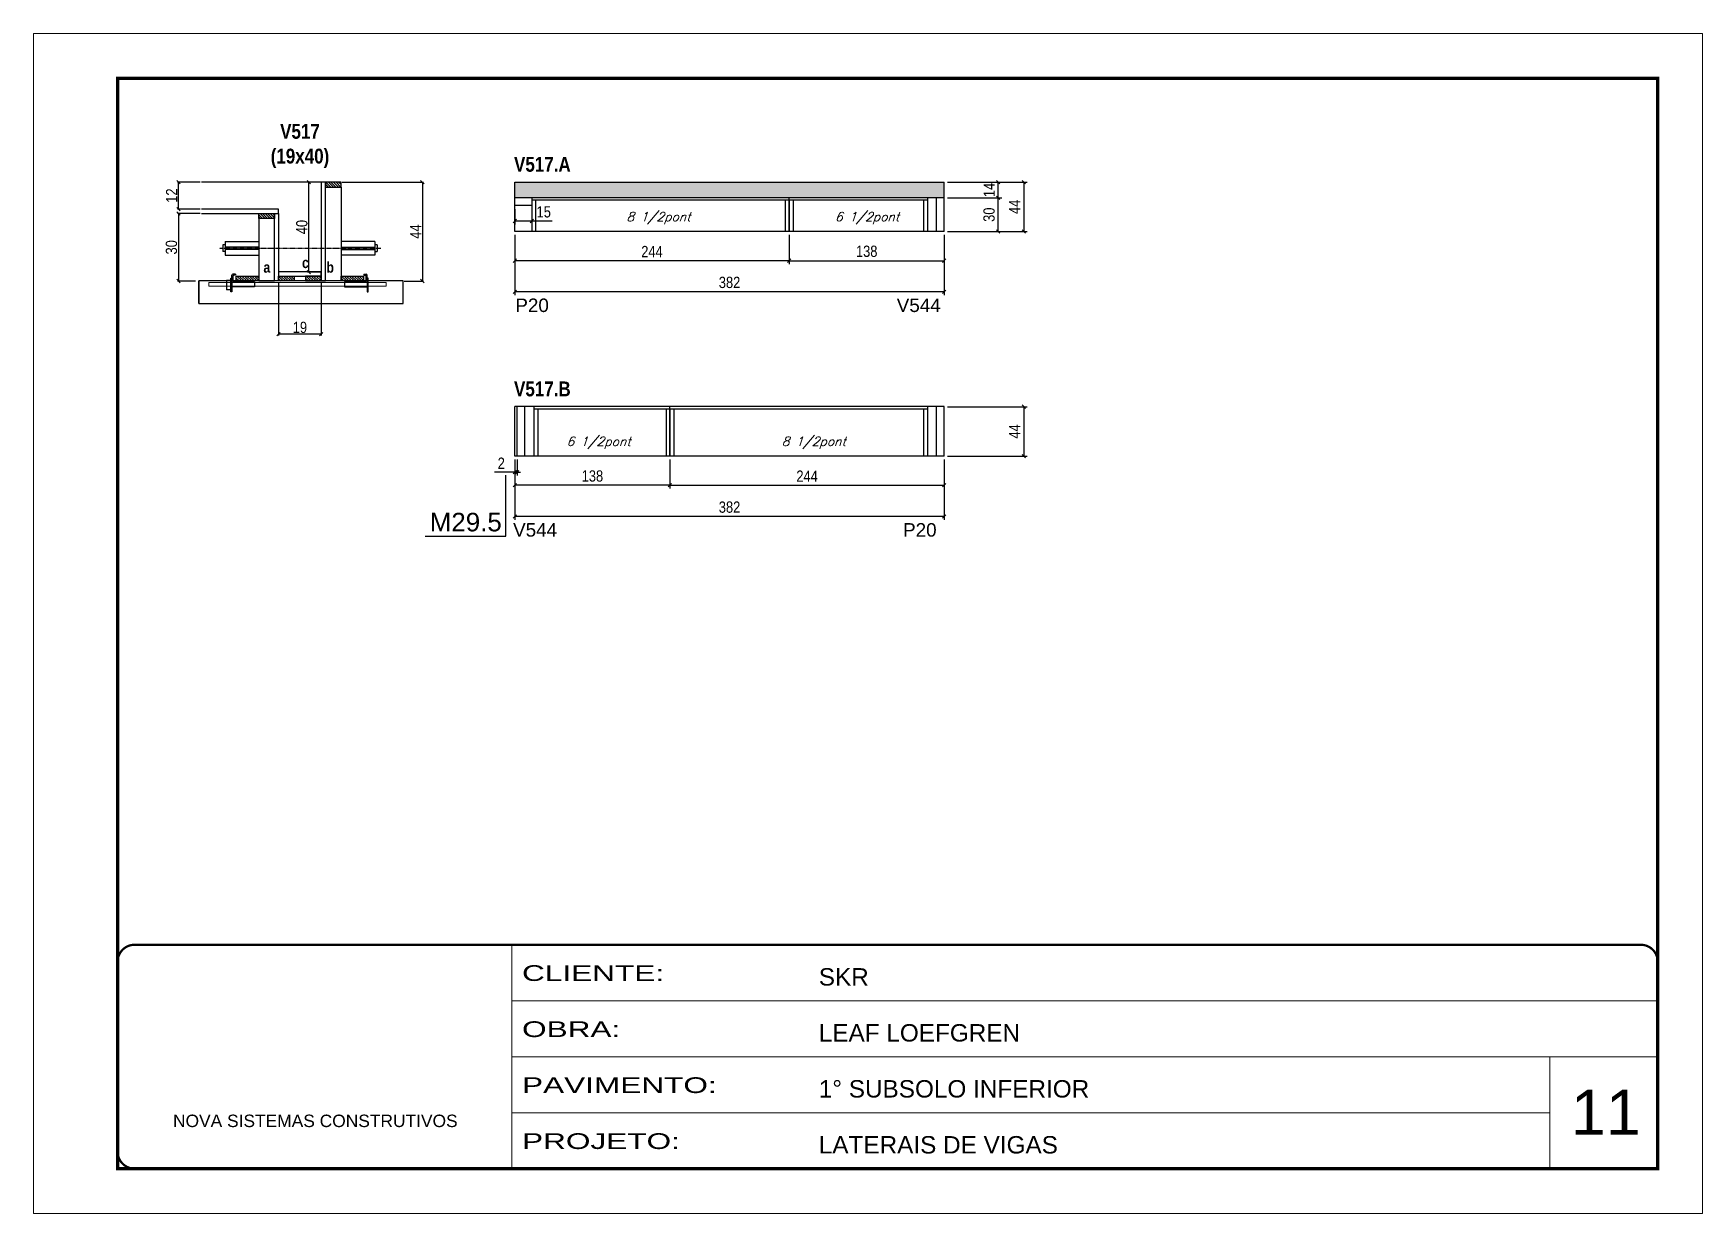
# Model space of a CAD drawing. Extents: x 3309 to 9590, y -2522 to 14608.
# Drawn here: x 6493 to 7978, y 11261 to 12311 of the extents above; entities that cross this region are included whole.
import ezdxf

# ---------------------------------------------------------------- set-up
doc = ezdxf.new("R2010")
doc.units = 0
for name, pattern in [('CONTINUO', [0]), ('DASHED', [0.75, 0.5, -0.25]), ('HIDDEN', [0.375, 0.25, -0.125])]:
    doc.linetypes.add(name, pattern=pattern)
for name, color, linetype in [('5', 5, 'Continuous'), ('barrote', 251, 'Continuous'), ('COTA', 241, 'Continuous'), ('detalhes', 4, 'Continuous'), ('NOMENCLATURA', 7, 'Continuous'), ('Painéis', 200, 'Continuous'), ('presilha', 1, 'Continuous'), ('SARR_2.2x10', 60, 'Continuous'), ('SARR_2.2x7', 40, 'Continuous'), ('SARR_3.5x7', 81, 'Continuous'), ('TENSOR', 3, 'Continuous'), ('texto', 7, 'Continuous')]:
    doc.layers.add(name, color=color, linetype=linetype)
for name, color, linetype, lineweight in [('CARIMBO', 255, 'Continuous', 9), ('CONCRETO', 251, 'Continuous', 25), ('Folhas', 255, 'Continuous', 9), ('SARRAFO DE PRESSAO', 251, 'DASHED', 9), ('SCO-___-LAJ', 2, 'Continuous', 0)]:
    doc.layers.add(name, color=color, linetype=linetype, lineweight=lineweight)
doc.styles.add('ARIAL', font='arial.ttf')
doc.styles.add('COTA TECNICA', font='techl___.ttf', dxfattribs={"height": 10})
doc.styles.add('COTA TECNICA 2X', font='techl___.ttf', dxfattribs={"height": 10})
doc.styles.add('Romans', font='romans.shx')
doc.styles.get("Standard").update_dxf_attribs({"font": 'arial.ttf'})
doc.styles.add('TECNICA', font='techb___.ttf', dxfattribs={"height": 10})
doc.styles.add('Tecnologia', font='')
doc.styles.get('Tecnologia').set_extended_font_data('Forgotten Futurist')
doc.dimstyles.new('PAINEL', dxfattribs={"dimtxt": 10, "dimasz": 3, "dimexe": 3, "dimexo": 3, "dimgap": 3, "dimtad": 1, "dimdec": 1, "dimzin": 12, "dimdsep": 46, "dimtxsty": 'COTA TECNICA', "dimblk1": 'OBLIQUE', "dimblk2": 'OBLIQUE', "dimsah": 1, "dimcen": 0.9, "dimclrd": 4, "dimclre": 4, "dimclrt": 240, "dimadec": 1, "dimazin": 3, "dimtfac": 1, "dimtdec": 1, "dimtmove": 0, "dimatfit": 3, "dimfxl": 1, "dimtolj": 1, "dimtzin": 12, "dimarcsym": 0})
doc.dimstyles.new('SECAO', dxfattribs={"dimscale": 0.333333, "dimtxt": 5, "dimasz": 9, "dimexe": 3, "dimexo": 3, "dimgap": 3, "dimtad": 1, "dimdec": 1, "dimlfac": 0.5, "dimzin": 12, "dimdsep": 46, "dimtxsty": 'COTA TECNICA 2X', "dimblk1": 'OBLIQUE', "dimblk2": 'OBLIQUE', "dimsah": 1, "dimcen": 0.9, "dimclrd": 4, "dimclre": 4, "dimclrt": 240, "dimadec": 1, "dimazin": 3, "dimtfac": 1, "dimtdec": 1, "dimtmove": 0, "dimatfit": 3, "dimfxl": 1, "dimtolj": 1, "dimtzin": 12, "dimarcsym": 0})
pattern_1 = [(135, (39946.551, -111421.7255), (-1.122532015, -1.122532015), [])]

# ---------------------------------------------------------------- blocks, each defined once
blk = doc.blocks.new('9999999999')
at = {"color": 30, "linetype": 'CONTINUO'}
for p, q in [((98564.6, 34230.2), (98564.6, 34429.4)), ((98564.6, 34379.6), (99584, 34379.6)), ((98564.6, 34329.8), (99488, 34329.8)), ((99584, 34329.8), (99488, 34329.8)), ((99488, 34329.8), (99488, 34230.2)), ((98564.6, 34280), (99488, 34280))]:
    blk.add_line(p, q, dxfattribs=at)
at = {"color": 30, "linetype": 'CONTINUO', "const_width": 2}
blk.add_lwpolyline([(99584, 34230.2), (99584, 34414.4, 0.414214), (99569, 34429.4), (98229, 34429.4, 0.414214), (98214, 34414.4), (98214, 34245.2, 0.414214), (98229, 34230.2), (99584, 34230.2)], format="xyb", dxfattribs=at)
at = {"layer": 'Folhas'}
blk.add_lwpolyline([(98139, 34190.2), (99624, 34190.2), (99624, 35240.2), (98139, 35240.2)], close=True, dxfattribs=at)
at = {"layer": 'Folhas', "color": 30, "const_width": 3}
blk.add_lwpolyline([(98214, 34230.2), (99584, 34230.2), (99584, 35200.2), (98214, 35200.2)], close=True, dxfattribs=at)
at = {"color": 7, "linetype": 'Continuous', "ltscale": 5, "style": 'ARIAL'}
for s, height, p in [('SKR', 15.48, (98837.7, 34393.1)), ('LEAF LOEFGREN', 15.483, (98837.7, 34343.3)), ('1° SUBSOLO INFERIOR', 15.483, (98837.7, 34293.5)), ('NOVA SISTEMAS CONSTRUTIVOS', 11.059, (98263.2, 34267.2)), ('LATERAIS DE VIGAS', 15.483, (98837.7, 34243.7))]:
    blk.add_text(s, height=height, dxfattribs=at).set_placement(p)
at = {"layer": 'Folhas', "color": 7, "style": 'Tecnologia', "width": 1.5}
for s, p in [('CLIENTE:', (98573.7, 34397.2)), ('OBRA:', (98573.7, 34347.3)), ('PAVIMENTO:', (98573.7, 34297.5)), ('PROJETO:', (98573.7, 34247.7))]:
    blk.add_text(s, height=14, dxfattribs=at).set_placement(p)
blk = doc.blocks.new('_Oblique')
at = {"color": 0, "linetype": 'ByBlock', "lineweight": -2}
blk.add_line((-0.5, -0.5), (0.5, 0.5), dxfattribs=at)
blk = doc.blocks.new('*D123')
at = {"layer": 'COTA', "color": 4, "lineweight": -2, "transparency": 16777216}
for p, q in [((6711, 12089.4), (6711, 12042)), ((6749, 12089.4), (6749, 12042)), ((6749, 12043), (6711, 12043))]:
    blk.add_line(p, q, dxfattribs=at)
at = {"layer": 'Defpoints', "color": 0, "transparency": 16777216}
for p in [(6711, 12090.4), (6749, 12090.4), (6711, 12043)]:
    blk.add_point(p, dxfattribs=at)
at = {"layer": 'COTA', "color": 4, "lineweight": -2, "transparency": 16777216, "xscale": 3, "yscale": 3, "zscale": 3, "rotation": 180}
blk.add_blockref('_Oblique', (6711, 12043), dxfattribs=at)
at = {"layer": 'COTA', "color": 4, "lineweight": -2, "transparency": 16777216, "xscale": 3, "yscale": 3, "zscale": 3}
blk.add_blockref('_Oblique', (6749, 12043), dxfattribs=at)
at = {"layer": 'COTA', "color": 240, "transparency": 16777216, "insert": (6730, 12049.1), "char_height": 10, "attachment_point": 5, "style": 'COTA TECNICA 2X'}
blk.add_mtext('\\A1;19', dxfattribs=at)
blk = doc.blocks.new('PRESILHA METÁLICA 1')
at = {"layer": 'presilha'}
for p, q in [((0, 13), (6, 13)), ((0, 13), (0, 0)), ((6, 0), (0, 0)), ((6, 15.5), (7.5, 15.5)), ((6, -2.5), (6, 15.5)), ((6, 13), (6, 0)), ((7.5, 10.6), (7.5, 19.9)), ((7.5, 15.5), (7.5, -2.5)), ((37.5, 4.1), (7.5, 4.1)), ((12, 21), (8.6, 21)), ((9, 11.6), (9, 18.9)), ((12, 19.5), (9.6, 19.5)), ((37.5, 11), (9.6, 11)), ((12, 21), (12, 19.5)), ((37.5, 11), (37.5, 4.1)), ((7.5, -2.5), (6, -2.5))]:
    blk.add_line(p, q, dxfattribs=at)
for centre, radius, start, end in [((8.6, 19.9), 1.14, 90, 180), ((9.6, 18.9), 0.57, 90, 180), ((9.6, 11.6), 0.57, 180, 270)]:
    blk.add_arc(centre, radius, start, end, dxfattribs=at)
blk = doc.blocks.new('PRESILHA METÁLICA 2')
at = {"layer": 'presilha'}
for p, q in [((-5.2, 23.5), (-5.2, 22)), ((-5.2, 23.5), (-1.9, 23.5)), ((-0.8, 14.6), (-0.8, 22.4)), ((-30.8, 13.5), (-30.8, 6.6)), ((-30.8, 13.5), (-2.8, 13.5)), ((-30.8, 6.6), (-0.8, 6.6)), ((-5.2, 22), (-2.8, 22)), ((-2.2, 14.1), (-2.2, 21.4)), ((0.8, 18), (-0.8, 18)), ((-0.8, 18), (-0.8, 0)), ((-0.8, 0), (0.8, 0)), ((0.8, 0), (0.8, 18))]:
    blk.add_line(p, q, dxfattribs=at)
for centre, radius, start, end in [((-1.9, 22.4), 1.14, 0, 90), ((-2.8, 21.4), 0.57, 0, 90), ((-2.8, 14.1), 0.57, 270, 0)]:
    blk.add_arc(centre, radius, start, end, dxfattribs=at)
blk = doc.blocks.new('*D124')
at = {"layer": 'COTA', "color": 4, "lineweight": -2, "transparency": 16777216}
for p, q in [((6641.3, 12150.4), (6621, 12150.4)), ((6622, 12150.4), (6622, 12090.4)), ((6637.2, 12090.4), (6621, 12090.4))]:
    blk.add_line(p, q, dxfattribs=at)
at = {"layer": 'Defpoints', "color": 0, "transparency": 16777216}
for p in [(6642.3, 12150.4), (6622, 12090.4), (6638.2, 12090.4)]:
    blk.add_point(p, dxfattribs=at)
at = {"layer": 'COTA', "color": 4, "lineweight": -2, "transparency": 16777216, "xscale": 3, "yscale": 3, "zscale": 3}
for p, rotation in [((6622, 12150.4), 90), ((6622, 12090.4), 270)]:
    blk.add_blockref('_Oblique', p, dxfattribs=dict(at, rotation=rotation))
at = {"layer": 'COTA', "color": 240, "transparency": 16777216, "insert": (6615.7, 12120.4), "char_height": 10, "attachment_point": 5, "rotation": 90, "style": 'COTA TECNICA 2X'}
blk.add_mtext('\\A1;30', dxfattribs=at)
blk = doc.blocks.new('*D115')
at = {"layer": 'COTA', "color": 4, "lineweight": -2, "transparency": 16777216}
for p, q in [((6767.6, 12178.4), (6839.9, 12178.4)), ((6838.9, 12178.4), (6838.9, 12090.4)), ((6822.8, 12090.4), (6839.9, 12090.4))]:
    blk.add_line(p, q, dxfattribs=at)
at = {"layer": 'Defpoints', "color": 0, "transparency": 16777216}
for p in [(6766.6, 12178.4), (6821.8, 12090.4), (6838.9, 12090.4)]:
    blk.add_point(p, dxfattribs=at)
at = {"layer": 'COTA', "color": 4, "lineweight": -2, "transparency": 16777216, "xscale": 3, "yscale": 3, "zscale": 3}
for p, rotation in [((6838.9, 12178.4), 90), ((6838.9, 12090.4), 270)]:
    blk.add_blockref('_Oblique', p, dxfattribs=dict(at, rotation=rotation))
at = {"layer": 'COTA', "color": 240, "transparency": 16777216, "insert": (6832.9, 12134.4), "char_height": 10, "attachment_point": 5, "rotation": 90, "style": 'COTA TECNICA 2X'}
blk.add_mtext('\\A1;44', dxfattribs=at)
blk = doc.blocks.new('*D116')
at = {"layer": 'COTA', "color": 4, "lineweight": -2, "transparency": 16777216}
for p, q in [((6748, 12178.4), (6736.8, 12178.4)), ((6737.8, 12098.4), (6737.8, 12178.4)), ((6748, 12098.4), (6736.8, 12098.4))]:
    blk.add_line(p, q, dxfattribs=at)
at = {"layer": 'Defpoints', "color": 0, "transparency": 16777216}
for p in [(6737.8, 12178.4), (6749, 12178.4), (6749, 12098.4)]:
    blk.add_point(p, dxfattribs=at)
at = {"layer": 'COTA', "color": 4, "lineweight": -2, "transparency": 16777216, "xscale": 3, "yscale": 3, "zscale": 3}
for p, rotation in [((6737.8, 12178.4), 90), ((6737.8, 12098.4), 270)]:
    blk.add_blockref('_Oblique', p, dxfattribs=dict(at, rotation=rotation))
at = {"layer": 'COTA', "color": 240, "transparency": 16777216, "insert": (6731.7, 12138.4), "char_height": 10, "attachment_point": 5, "rotation": 90, "style": 'COTA TECNICA 2X'}
blk.add_mtext('\\A1;40', dxfattribs=at)
blk = doc.blocks.new('*D125')
at = {"layer": 'COTA', "color": 4, "lineweight": -2, "transparency": 16777216}
for p, q in [((6641.3, 12178.4), (6621, 12178.4)), ((6622, 12154.4), (6622, 12178.4)), ((6641.3, 12154.4), (6621, 12154.4))]:
    blk.add_line(p, q, dxfattribs=at)
at = {"layer": 'Defpoints', "color": 0, "transparency": 16777216}
for p in [(6622, 12178.4), (6642.3, 12178.4), (6642.3, 12154.4)]:
    blk.add_point(p, dxfattribs=at)
at = {"layer": 'COTA', "color": 4, "lineweight": -2, "transparency": 16777216, "xscale": 3, "yscale": 3, "zscale": 3}
for p, rotation in [((6622, 12178.4), 90), ((6622, 12154.4), 270)]:
    blk.add_blockref('_Oblique', p, dxfattribs=dict(at, rotation=rotation))
at = {"layer": 'COTA', "color": 240, "transparency": 16777216, "insert": (6615.9, 12166.4), "char_height": 10, "attachment_point": 5, "rotation": 90, "style": 'COTA TECNICA 2X'}
blk.add_mtext('\\A1;12', dxfattribs=at)
blk = doc.blocks.new('*D121')
at = {"layer": 'COTA', "color": 4, "linetype": 'ByBlock', "lineweight": -2, "transparency": 16777216}
for p, q in [((6921.2, 12131.4), (6921.2, 12105.5)), ((7165.2, 12131.4), (7165.2, 12105.5)), ((7165.2, 12108.5), (6921.2, 12108.5))]:
    blk.add_line(p, q, dxfattribs=at)
at = {"layer": 'Defpoints', "color": 0, "linetype": 'ByBlock', "transparency": 16777216}
for p in [(6921.2, 12134.4), (7165.2, 12134.4), (6921.2, 12108.5)]:
    blk.add_point(p, dxfattribs=at)
at = {"layer": 'COTA', "color": 4, "linetype": 'ByBlock', "lineweight": -2, "transparency": 16777216, "xscale": 3, "yscale": 3, "zscale": 3, "rotation": 180}
blk.add_blockref('_Oblique', (6921.2, 12108.5), dxfattribs=at)
at = {"layer": 'COTA', "color": 4, "linetype": 'ByBlock', "lineweight": -2, "transparency": 16777216, "xscale": 3, "yscale": 3, "zscale": 3}
blk.add_blockref('_Oblique', (7165.2, 12108.5), dxfattribs=at)
at = {"layer": 'COTA', "color": 240, "linetype": 'ByBlock', "transparency": 16777216, "insert": (7043.2, 12116.6), "char_height": 10, "attachment_point": 5, "style": 'COTA TECNICA'}
blk.add_mtext('\\A1;244', dxfattribs=at)
blk = doc.blocks.new('*D128')
at = {"layer": 'COTA', "color": 4, "linetype": 'ByBlock', "lineweight": -2, "transparency": 16777216}
for p, q in [((6921.2, 12131.4), (6921.2, 12077.8)), ((7303.2, 12131.4), (7303.2, 12077.8)), ((7303.2, 12080.8), (6921.2, 12080.8))]:
    blk.add_line(p, q, dxfattribs=at)
at = {"layer": 'Defpoints', "color": 0, "linetype": 'ByBlock', "transparency": 16777216}
for p in [(6921.2, 12134.4), (7303.2, 12134.4), (6921.2, 12080.8)]:
    blk.add_point(p, dxfattribs=at)
at = {"layer": 'COTA', "color": 4, "linetype": 'ByBlock', "lineweight": -2, "transparency": 16777216, "xscale": 3, "yscale": 3, "zscale": 3, "rotation": 180}
blk.add_blockref('_Oblique', (6921.2, 12080.8), dxfattribs=at)
at = {"layer": 'COTA', "color": 4, "linetype": 'ByBlock', "lineweight": -2, "transparency": 16777216, "xscale": 3, "yscale": 3, "zscale": 3}
blk.add_blockref('_Oblique', (7303.2, 12080.8), dxfattribs=at)
at = {"layer": 'COTA', "color": 240, "linetype": 'ByBlock', "transparency": 16777216, "insert": (7112.2, 12089.1), "char_height": 10, "attachment_point": 5, "style": 'COTA TECNICA'}
blk.add_mtext('\\A1;382', dxfattribs=at)
blk = doc.blocks.new('*D129')
at = {"layer": 'COTA', "color": 4, "lineweight": -2, "transparency": 16777216}
for p, q in [((7306.2, 12164.4), (7354.3, 12164.4)), ((7351.3, 12134.4), (7351.3, 12164.4)), ((7306.2, 12134.4), (7354.3, 12134.4))]:
    blk.add_line(p, q, dxfattribs=at)
at = {"layer": 'Defpoints', "color": 0, "transparency": 16777216}
for p in [(7303.2, 12164.4), (7351.3, 12164.4), (7303.2, 12134.4)]:
    blk.add_point(p, dxfattribs=at)
at = {"layer": 'COTA', "color": 4, "lineweight": -2, "transparency": 16777216, "xscale": 3, "yscale": 3, "zscale": 3}
for p, rotation in [((7351.3, 12164.4), 90), ((7351.3, 12134.4), 270)]:
    blk.add_blockref('_Oblique', p, dxfattribs=dict(at, rotation=rotation))
at = {"layer": 'COTA', "color": 240, "transparency": 16777216, "insert": (7343.1, 12149.4), "char_height": 10, "attachment_point": 5, "rotation": 90, "style": 'COTA TECNICA'}
blk.add_mtext('\\A1;30', dxfattribs=at)
blk = doc.blocks.new('*D122')
at = {"layer": 'COTA', "color": 4, "lineweight": -2, "transparency": 16777216}
for p, q in [((7165.2, 12131.4), (7165.2, 12105.5)), ((7303.2, 12131.4), (7303.2, 12105.5)), ((7165.2, 12108.5), (7303.2, 12108.5))]:
    blk.add_line(p, q, dxfattribs=at)
at = {"layer": 'Defpoints', "color": 0, "transparency": 16777216}
for p in [(7165.2, 12134.4, 0), (7303.2, 12134.4, 0), (7303.2, 12108.5)]:
    blk.add_point(p, dxfattribs=at)
at = {"layer": 'COTA', "color": 4, "lineweight": -2, "transparency": 16777216, "xscale": 3, "yscale": 3, "zscale": 3, "rotation": 180}
blk.add_blockref('_Oblique', (7165.2, 12108.5), dxfattribs=at)
at = {"layer": 'COTA', "color": 4, "lineweight": -2, "transparency": 16777216, "xscale": 3, "yscale": 3, "zscale": 3}
blk.add_blockref('_Oblique', (7303.2, 12108.5), dxfattribs=at)
at = {"layer": 'COTA', "color": 240, "transparency": 16777216, "insert": (7234.2, 12116.8), "char_height": 10, "attachment_point": 5, "style": 'COTA TECNICA'}
blk.add_mtext('\\A1;138', dxfattribs=at)
blk = doc.blocks.new('*D126')
at = {"layer": 'COTA', "color": 4, "lineweight": -2, "transparency": 16777216}
for p, q in [((7306.2, 12178.4), (7354.3, 12178.4)), ((7351.3, 12164.4), (7351.3, 12178.4)), ((7306.2, 12164.4), (7354.3, 12164.4))]:
    blk.add_line(p, q, dxfattribs=at)
at = {"layer": 'Defpoints', "color": 0, "transparency": 16777216}
for p in [(7303.2, 12178.4, 0), (7351.3, 12178.4), (7303.2, 12164.4, 0)]:
    blk.add_point(p, dxfattribs=at)
at = {"layer": 'COTA', "color": 4, "lineweight": -2, "transparency": 16777216, "xscale": 3, "yscale": 3, "zscale": 3}
for p, rotation in [((7351.3, 12178.4), 90), ((7351.3, 12164.4), 270)]:
    blk.add_blockref('_Oblique', p, dxfattribs=dict(at, rotation=rotation))
at = {"layer": 'COTA', "color": 240, "transparency": 16777216, "insert": (7343.2, 12171.4), "char_height": 10, "attachment_point": 5, "rotation": 90, "style": 'COTA TECNICA'}
blk.add_mtext('\\A1;14', dxfattribs=at)
blk = doc.blocks.new('*D117')
at = {"layer": 'COTA', "color": 4, "lineweight": -2, "transparency": 16777216}
for p, q in [((7306.2, 12178.4), (7376.9, 12178.4)), ((7373.9, 12178.4), (7373.9, 12134.4)), ((7306.2, 12134.4), (7376.9, 12134.4))]:
    blk.add_line(p, q, dxfattribs=at)
at = {"layer": 'Defpoints', "color": 0, "transparency": 16777216}
for p in [(7303.2, 12178.4, 0), (7303.2, 12134.4, 0), (7373.9, 12134.4)]:
    blk.add_point(p, dxfattribs=at)
at = {"layer": 'COTA', "color": 4, "lineweight": -2, "transparency": 16777216, "xscale": 3, "yscale": 3, "zscale": 3}
for p, rotation in [((7373.9, 12178.4), 90), ((7373.9, 12134.4), 270)]:
    blk.add_blockref('_Oblique', p, dxfattribs=dict(at, rotation=rotation))
at = {"layer": 'COTA', "color": 240, "transparency": 16777216, "insert": (7365.8, 12156.4), "char_height": 10, "attachment_point": 5, "rotation": 90, "style": 'COTA TECNICA'}
blk.add_mtext('\\A1;44', dxfattribs=at)
blk = doc.blocks.new('*D118')
at = {"layer": 'COTA', "color": 4, "linetype": 'ByBlock', "lineweight": -2, "transparency": 16777216}
for p, q in [((6921.2, 11931.6), (6921.2, 11905.7)), ((7059.2, 11931.6), (7059.2, 11905.7)), ((7059.2, 11908.7), (6921.2, 11908.7))]:
    blk.add_line(p, q, dxfattribs=at)
at = {"layer": 'Defpoints', "color": 0, "linetype": 'ByBlock', "transparency": 16777216}
for p in [(6921.2, 11934.6), (7059.2, 11934.6), (6921.2, 11908.7)]:
    blk.add_point(p, dxfattribs=at)
at = {"layer": 'COTA', "color": 4, "linetype": 'ByBlock', "lineweight": -2, "transparency": 16777216, "xscale": 3, "yscale": 3, "zscale": 3, "rotation": 180}
blk.add_blockref('_Oblique', (6921.2, 11908.7), dxfattribs=at)
at = {"layer": 'COTA', "color": 4, "linetype": 'ByBlock', "lineweight": -2, "transparency": 16777216, "xscale": 3, "yscale": 3, "zscale": 3}
blk.add_blockref('_Oblique', (7059.2, 11908.7), dxfattribs=at)
at = {"layer": 'COTA', "color": 240, "linetype": 'ByBlock', "transparency": 16777216, "insert": (6990.2, 11916.9), "char_height": 10, "attachment_point": 5, "style": 'COTA TECNICA'}
blk.add_mtext('\\A1;138', dxfattribs=at)
blk = doc.blocks.new('*D127')
at = {"layer": 'COTA', "color": 4, "linetype": 'ByBlock', "lineweight": -2, "transparency": 16777216}
for p, q in [((6921.2, 11931.6), (6921.2, 11878)), ((7303.2, 11931.6), (7303.2, 11878)), ((7303.2, 11881), (6921.2, 11881))]:
    blk.add_line(p, q, dxfattribs=at)
at = {"layer": 'Defpoints', "color": 0, "linetype": 'ByBlock', "transparency": 16777216}
for p in [(6921.2, 11934.6), (7303.2, 11934.6), (6921.2, 11881)]:
    blk.add_point(p, dxfattribs=at)
at = {"layer": 'COTA', "color": 4, "linetype": 'ByBlock', "lineweight": -2, "transparency": 16777216, "xscale": 3, "yscale": 3, "zscale": 3, "rotation": 180}
blk.add_blockref('_Oblique', (6921.2, 11881), dxfattribs=at)
at = {"layer": 'COTA', "color": 4, "linetype": 'ByBlock', "lineweight": -2, "transparency": 16777216, "xscale": 3, "yscale": 3, "zscale": 3}
blk.add_blockref('_Oblique', (7303.2, 11881), dxfattribs=at)
at = {"layer": 'COTA', "color": 240, "linetype": 'ByBlock', "transparency": 16777216, "insert": (7112.2, 11889.2), "char_height": 10, "attachment_point": 5, "style": 'COTA TECNICA'}
blk.add_mtext('\\A1;382', dxfattribs=at)
blk = doc.blocks.new('*D119')
at = {"layer": 'COTA', "color": 4, "lineweight": -2, "transparency": 16777216}
for p, q in [((7059.2, 11931.6), (7059.2, 11905.7)), ((7303.2, 11931.6), (7303.2, 11905.7)), ((7059.2, 11908.7), (7303.2, 11908.7))]:
    blk.add_line(p, q, dxfattribs=at)
at = {"layer": 'Defpoints', "color": 0, "transparency": 16777216}
for p in [(7059.2, 11934.6, 0), (7303.2, 11934.6, 0), (7303.2, 11908.7)]:
    blk.add_point(p, dxfattribs=at)
at = {"layer": 'COTA', "color": 4, "lineweight": -2, "transparency": 16777216, "xscale": 3, "yscale": 3, "zscale": 3, "rotation": 180}
blk.add_blockref('_Oblique', (7059.2, 11908.7), dxfattribs=at)
at = {"layer": 'COTA', "color": 4, "lineweight": -2, "transparency": 16777216, "xscale": 3, "yscale": 3, "zscale": 3}
blk.add_blockref('_Oblique', (7303.2, 11908.7), dxfattribs=at)
at = {"layer": 'COTA', "color": 240, "transparency": 16777216, "insert": (7181.2, 11916.8), "char_height": 10, "attachment_point": 5, "style": 'COTA TECNICA'}
blk.add_mtext('\\A1;244', dxfattribs=at)
blk = doc.blocks.new('*D120')
at = {"layer": 'COTA', "color": 4, "lineweight": -2, "transparency": 16777216}
for p, q in [((7306.2, 11978.6), (7376.9, 11978.6)), ((7373.9, 11978.6), (7373.9, 11934.6)), ((7306.2, 11934.6), (7376.9, 11934.6))]:
    blk.add_line(p, q, dxfattribs=at)
at = {"layer": 'Defpoints', "color": 0, "transparency": 16777216}
for p in [(7303.2, 11978.6, 0), (7303.2, 11934.6, 0), (7373.9, 11934.6)]:
    blk.add_point(p, dxfattribs=at)
at = {"layer": 'COTA', "color": 4, "lineweight": -2, "transparency": 16777216, "xscale": 3, "yscale": 3, "zscale": 3}
for p, rotation in [((7373.9, 11978.6), 90), ((7373.9, 11934.6), 270)]:
    blk.add_blockref('_Oblique', p, dxfattribs=dict(at, rotation=rotation))
at = {"layer": 'COTA', "color": 240, "transparency": 16777216, "insert": (7365.8, 11956.6), "char_height": 10, "attachment_point": 5, "rotation": 90, "style": 'COTA TECNICA'}
blk.add_mtext('\\A1;44', dxfattribs=at)
blk = doc.blocks.new('*D130')
at = {"layer": 'COTA', "color": 4, "lineweight": -2, "transparency": 16777216}
for p, q in [((6921.2, 11931.6), (6921.2, 11917.3)), ((6923.2, 11931.6), (6923.2, 11917.3)), ((6921.2, 11920.3), (6903.1, 11920.3)), ((6923.2, 11920.3), (6921.2, 11920.3)), ((6923.2, 11920.3), (6926.2, 11920.3))]:
    blk.add_line(p, q, dxfattribs=at)
at = {"layer": 'Defpoints', "color": 0, "transparency": 16777216}
for p in [(6921.2, 11934.6), (6923.2, 11934.6), (6921.2, 11920.3)]:
    blk.add_point(p, dxfattribs=at)
at = {"layer": 'COTA', "color": 4, "lineweight": -2, "transparency": 16777216, "xscale": 3, "yscale": 3, "zscale": 3}
blk.add_blockref('_Oblique', (6921.2, 11920.3), dxfattribs=at)
at = {"layer": 'COTA', "color": 4, "lineweight": -2, "transparency": 16777216, "xscale": 3, "yscale": 3, "zscale": 3, "rotation": 180}
blk.add_blockref('_Oblique', (6923.2, 11920.3), dxfattribs=at)
at = {"layer": 'COTA', "color": 240, "transparency": 16777216, "insert": (6909.1, 11928.3), "char_height": 10, "attachment_point": 5, "style": 'COTA TECNICA'}
blk.add_mtext('\\A1;2', dxfattribs=at)
blk = doc.blocks.new('*D435')
at = {"layer": 'COTA', "color": 4, "lineweight": -2, "transparency": 16777216}
for p, q in [((6921.2, 12154.4), (6921.2, 12140.8)), ((6936.2, 12154.4), (6936.2, 12140.8)), ((6921.2, 12143.8), (6936.2, 12143.8)), ((6936.2, 12143.8), (6954.5, 12143.8))]:
    blk.add_line(p, q, dxfattribs=at)
at = {"layer": 'Defpoints', "color": 0, "transparency": 16777216}
for p in [(6921.2, 12157.4, 0), (6936.2, 12157.4, 0), (6936.2, 12143.8)]:
    blk.add_point(p, dxfattribs=at)
at = {"layer": 'COTA', "color": 4, "lineweight": -2, "transparency": 16777216, "xscale": 3, "yscale": 3, "zscale": 3, "rotation": 180}
blk.add_blockref('_Oblique', (6921.2, 12143.8), dxfattribs=at)
at = {"layer": 'COTA', "color": 4, "lineweight": -2, "transparency": 16777216, "xscale": 3, "yscale": 3, "zscale": 3}
blk.add_blockref('_Oblique', (6936.2, 12143.8), dxfattribs=at)
at = {"layer": 'COTA', "color": 240, "transparency": 16777216, "insert": (6946.9, 12151.9), "char_height": 10, "attachment_point": 5, "style": 'COTA TECNICA'}
blk.add_mtext('\\A1;15', dxfattribs=at)

msp = doc.modelspace()

# ---------------------------------------------------------------- hatches: boundary and pattern name
at = {"layer": 'COTA'}
h = msp.add_hatch(dxfattribs=at)
h.set_pattern_fill('AR-CONC', color=256, scale=0.03)
h.set_pattern_definition([(50, (-5.5716, -1097.562), (5.4655401, -0.4781726), [0.5715, -6.2865]), (355, (-5.5716, -1097.562), (-1.0573026, 5.7317054), [0.4572, -5.0292175]), (100.451445, (-5.116, -1097.602), (4.4082374, 5.2535326), [0.4857003, -5.3427073]), (46.1842, (-5.5716, -1096.038), (8.1323712, -1.2612698), [0.85725, -9.42975]), (96.63556, (-4.894, -1096.143), (7.122124, 7.4227837), [0.7285507, -8.0140682]), (351.18415, (-5.5716, -1096.038), (7.122124, 7.4227837), [0.685799, -7.543792]), (21, (-4.8096, -1096.419), (4.5484317, -3.067956), [0.5715, -6.2865]), (326, (-4.8096, -1096.419), (1.8540609, 5.525639), [0.4572, -5.0292]), (71.451445, (-4.4305, -1096.675), (6.4024926, 2.457683), [0.4857003, -5.3426981]), (37.5, (-5.5716, -1097.5622), (0.0926581, 2.53665117), [0, -4.96824, 0, -5.1054, 0, -5.04825]), (7.5, (-5.5716, -1097.5622), (2.00458988, 3.00541724), [0, -2.91084, 0, -4.85394, 0, -1.92405]), (327.5, (-7.2708, -1097.5622), (4.06771786, -0.17186232), [0, -1.905, 0, -5.9436, 0, -7.8867]), (317.5, (-8.033, -1097.562), (4.4438754, 0.7627947), [0, -2.4765, 0, -3.94716, 0, -5.6007])])
h.paths.add_polyline_path([(7303.17, 12164.44), (7303.17, 12178.44), (6921.17, 12178.44), (6921.17, 12164.44)])
at = {"layer": 'SARR_2.2x10'}
h = msp.add_hatch(dxfattribs=at)
h.set_pattern_fill('ANSI31', color=256, scale=0.5, angle=90)
h.set_pattern_definition([(135, (39866.951, -111421.7255), (-1.122532015, -1.122532015), [])])
h.paths.add_polyline_path([(6673.41, 12094.84), (6673.41, 12090.44), (6693.41, 12090.44), (6693.41, 12094.84)])
h = msp.add_hatch(dxfattribs=at)
h.set_pattern_fill('ANSI31', color=256, scale=0.5, angle=90)
h.set_pattern_definition([(135, (39960.151, -111421.7255), (-1.122532015, -1.122532015), [])])
h.paths.add_polyline_path([(6766.61, 12094.84), (6766.61, 12090.44), (6786.61, 12090.44), (6786.61, 12094.84)])
at = {"layer": 'SARR_2.2x7'}
h = msp.add_hatch(dxfattribs=at)
h.set_pattern_fill('ANSI31', color=256, scale=0.5, angle=90)
h.set_pattern_definition([(135, (39860.951, -111338.1255), (-1.122532015, -1.122532015), [])])
h.paths.add_polyline_path([(6752.61, 12178.44), (6752.61, 12174.04), (6766.61, 12174.04), (6766.61, 12178.44)])
h = msp.add_hatch(dxfattribs=at)
h.set_pattern_fill('ANSI31', color=256, scale=0.5, angle=90)
h.set_pattern_definition([(135, (39880.951, -111366.1255), (-1.122532015, -1.122532015), [])])
h.paths.add_polyline_path([(6707.41, 12150.44), (6707.41, 12146.04), (6693.41, 12146.04), (6693.41, 12150.44)])
h = msp.add_hatch(dxfattribs=at)
h.set_pattern_fill('ANSI31', color=256, scale=0.5, angle=90)
h.set_pattern_definition(pattern_1)
h.paths.add_polyline_path([(6725.01, 12090.44), (6725.01, 12094.84), (6711.01, 12094.84), (6711.01, 12090.44)])
h = msp.add_hatch(dxfattribs=at)
h.set_pattern_fill('ANSI31', color=256, scale=0.5, angle=90)
h.set_pattern_definition(pattern_1)
h.paths.add_polyline_path([(6735.01, 12094.84), (6735.01, 12090.44), (6749.01, 12090.44), (6749.01, 12094.84)])

# ---------------------------------------------------------------- linework, layer by layer
at = {"ltscale": 3}
for p, q in [((6661.41, 12122.52), (6661.41, 12116.52)), ((6663.41, 12122.52), (6661.41, 12122.52)), ((6663.41, 12125.52), (6663.41, 12113.52)), ((6663.41, 12125.52), (6693.41, 12125.52)), ((6693.41, 12120.52), (6663.41, 12120.52)), ((6693.41, 12118.52), (6663.41, 12118.52)), ((6796.61, 12125.52), (6766.61, 12125.52)), ((6766.61, 12120.52), (6796.61, 12120.52)), ((6766.61, 12118.52), (6796.61, 12118.52)), ((6796.61, 12125.52), (6796.61, 12113.52)), ((6798.61, 12122.52), (6796.61, 12122.52)), ((6798.61, 12122.52), (6798.61, 12116.52)), ((6663.41, 12116.52), (6661.41, 12116.52)), ((6663.41, 12113.52), (6693.41, 12113.52)), ((6796.61, 12113.52), (6766.61, 12113.52)), ((6796.61, 12116.52), (6798.61, 12116.52))]:
    msp.add_line(p, q, dxfattribs=at)
at = {"layer": 'barrote'}
msp.add_lwpolyline([(6639.96, 12070.44), (6821.87, 12070.44), (6821.87, 12090.44), (6639.96, 12090.44)], close=True, dxfattribs=at)
at = {"layer": 'CONCRETO', "linetype": 'Continuous'}
msp.add_line((6749.01, 12178.44), (6642.31, 12178.44), dxfattribs=at)
at = {"layer": 'COTA'}
for p, q in [((6921.17, 12164.44, 0), (6921.17, 12178.44, 0)), ((6921.17, 12178.44, 0), (7303.17, 12178.44, 0)), ((7303.17, 12164.44, 0), (7303.17, 12178.44, 0)), ((6921.17, 11978.62, 0), (6921.17, 11978.62, 0)), ((7303.17, 11978.62, 0), (7303.17, 11978.62, 0))]:
    msp.add_line(p, q, dxfattribs=at)
at = {"layer": 'detalhes', "color": 250}
msp.add_line((6639.96, 12070.44), (6639.96, 12090.44), dxfattribs=at)
at = {"layer": 'NOMENCLATURA', "linetype": 'Continuous'}
for p, q in [((6913.26, 11863.48, 0), (6913.26, 11917.78, 0)), ((6841.36, 11863.48, 0), (6913.26, 11863.48, 0))]:
    msp.add_line(p, q, dxfattribs=at)
at = {"layer": 'Painéis', "linetype": 'ByBlock'}
for p, q in [((7303.17, 12164.44, 0), (6921.17, 12164.44, 0)), ((6921.17, 12134.44, 0), (6921.17, 12164.44, 0)), ((7165.17, 12134.44, 0), (7165.17, 12164.44, 0)), ((7303.17, 12134.44, 0), (7303.17, 12164.44, 0)), ((7303.17, 12134.44, 0), (6921.17, 12134.44, 0)), ((7303.17, 11978.62, 0), (6921.17, 11978.62, 0)), ((6921.17, 11934.62, 0), (6921.17, 11978.62, 0)), ((6923.17, 11934.62, 0), (6923.17, 11978.62, 0)), ((7059.17, 11934.62, 0), (7059.17, 11978.62, 0)), ((7303.17, 11934.62, 0), (7303.17, 11978.62, 0)), ((7303.17, 11934.62, 0), (6921.17, 11934.62, 0))]:
    msp.add_line(p, q, dxfattribs=at)
at = {"layer": 'Painéis', "linetype": 'Continuous'}
for points in [[(6752.61, 12090.44), (6752.61, 12178.44), (6749.01, 12178.44), (6749.01, 12090.44)], [(6707.41, 12090.44), (6707.41, 12150.44), (6711.01, 12150.44), (6711.01, 12090.44)], [(6749.01, 12098.44), (6711.01, 12098.44), (6711.01, 12094.84), (6749.01, 12094.84)]]:
    msp.add_lwpolyline(points, close=True, dxfattribs=at)
at = {"layer": 'Painéis', "linetype": 'Continuous', "elevation": 0}
msp.add_lwpolyline([(6642.31, 12150.44), (6711.01, 12150.44), (6711.01, 12154.44), (6642.31, 12154.44)], dxfattribs=at)
at = {"layer": 'SARR_2.2x10'}
for points in [[(6673.41, 12094.84), (6693.41, 12094.84), (6693.41, 12090.44), (6673.41, 12090.44)], [(6766.61, 12094.84), (6786.61, 12094.84), (6786.61, 12090.44), (6766.61, 12090.44)]]:
    msp.add_lwpolyline(points, close=True, dxfattribs=at)
at = {"layer": 'SARR_2.2x7', "linetype": 'Continuous'}
for p, q in [((7165.17, 12162.24, 0), (6936.17, 12162.24, 0)), ((7288.17, 12162.24, 0), (7165.17, 12162.24, 0)), ((7165.17, 12162.24, 0), (7165.17, 12162.24, 0)), ((7296.17, 12134.44, 0), (7296.17, 12164.44, 0)), ((6936.17, 12157.44, 0), (6921.17, 12157.44, 0)), ((6930.17, 11934.62, 0), (6930.17, 11978.62, 0)), ((7059.17, 11976.42, 0), (6938.17, 11976.42, 0)), ((7288.17, 11976.42, 0), (7059.17, 11976.42, 0)), ((7059.17, 11976.42, 0), (7059.17, 11976.42, 0)), ((7296.17, 11934.62, 0), (7296.17, 11978.62, 0))]:
    msp.add_line(p, q, dxfattribs=at)
at = {"layer": 'SARR_2.2x7', "elevation": 0}
for points in [[(6766.61, 12178.44), (6752.61, 12178.44), (6752.61, 12174.04), (6766.61, 12174.04)], [(6693.41, 12150.44), (6707.41, 12150.44), (6707.41, 12146.04), (6693.41, 12146.04)]]:
    msp.add_lwpolyline(points, close=True, dxfattribs=at)
at = {"layer": 'SARR_2.2x7'}
for points in [[(6711.01, 12094.84), (6725.01, 12094.84), (6725.01, 12090.44), (6711.01, 12090.44)], [(6749.01, 12094.84), (6735.01, 12094.84), (6735.01, 12090.44), (6749.01, 12090.44)]]:
    msp.add_lwpolyline(points, close=True, dxfattribs=at)
at = {"layer": 'SARR_3.5x7'}
for p, q in [((6936.17, 12164.44, 0), (6936.17, 12134.44, 0)), ((6939.67, 12162.24, 0), (6939.67, 12134.44, 0)), ((7161.67, 12162.24, 0), (7161.67, 12134.44, 0)), ((7165.17, 12162.24, 0), (7165.17, 12134.44, 0)), ((7168.67, 12162.24, 0), (7168.67, 12134.44, 0)), ((7284.67, 12162.24, 0), (7284.67, 12134.44, 0)), ((7288.17, 12164.44, 0), (7288.17, 12134.44, 0)), ((6938.17, 11978.62, 0), (6938.17, 11934.62, 0)), ((6941.67, 11976.42, 0), (6941.67, 11934.62, 0)), ((7055.67, 11976.42, 0), (7055.67, 11934.62, 0)), ((7059.17, 11976.42, 0), (7059.17, 11934.62, 0)), ((7062.67, 11976.42, 0), (7062.67, 11934.62, 0)), ((7284.67, 11976.42, 0), (7284.67, 11934.62, 0)), ((7288.17, 11978.62, 0), (7288.17, 11934.62, 0))]:
    msp.add_line(p, q, dxfattribs=at)
for points in [[(6752.61, 12174.04), (6766.61, 12174.04), (6766.61, 12090.44), (6752.61, 12090.44)], [(6707.41, 12146.04), (6693.41, 12146.04), (6693.41, 12090.44), (6707.41, 12090.44)]]:
    msp.add_lwpolyline(points, close=True, dxfattribs=at)
at = {"layer": 'SCO-___-LAJ', "color": 1}
msp.add_lwpolyline([(6648.96, 12089.11), (6806.79, 12089.11), (6806.79, 12085.91), (6648.96, 12085.91)], close=True, dxfattribs=at)
at = {"layer": 'TENSOR', "linetype": 'HIDDEN', "ltscale": 0.5}
msp.add_line((6658.41, 12119.52), (6801.92, 12119.52), dxfattribs=at)

# ---------------------------------------------------------------- block references
at = {"layer": 'presilha', "xscale": 0.6666666666666666, "yscale": 0.6666666666666666, "zscale": 0.6666666666666666}
for name, p in [('PRESILHA METÁLICA 1', (6664.54, 12082.48)), ('PRESILHA METÁLICA 2', (6790.29, 12080.81))]:
    msp.add_blockref(name, p, dxfattribs=at)
at = {"layer": 'SARRAFO DE PRESSAO', "color": 6, "linetype": 'ByBlock'}
msp.add_blockref('9999999999', (-91646.11, -22929.5), dxfattribs=at)

# ---------------------------------------------------------------- texts
at = {"layer": '5', "linetype": 'Continuous'}
for s, rotation, p in [('P20', 0.00004, (6921.62, 12062.81, 0)), ('V544', 0.00004, (7260.93, 12062.81, 0)), ('V544', 359.99996, (6919.63, 11862.99, 0)), ('P20', 359.99996, (7266.58, 11862.99, 0))]:
    msp.add_text(s, height=12, rotation=rotation, dxfattribs=at).set_placement(p)
at = {"layer": 'CARIMBO', "style": 'ARIAL'}
msp.add_text('11', height=40, dxfattribs=at).set_placement((7860.73, 11330.85))
at = {"layer": 'detalhes', "style": 'TECNICA'}
for s, p in [('a', (6697.54, 12097.81)), ('c', (6731.83, 12101.92)), ('b', (6753.51, 12097.79))]:
    msp.add_text(s, height=9.6, dxfattribs=at).set_placement(p)
at = {"layer": 'NOMENCLATURA', "style": 'TECNICA'}
for s, p in [('V517.A', (6920.45, 12187.63, 0)), ('V517.B', (6920.45, 11987.81, 0))]:
    msp.add_text(s, height=13.2, dxfattribs=at).set_placement(p)
at = {"layer": 'NOMENCLATURA', "linetype": 'Continuous'}
msp.add_text('M29.5', height=16.5, dxfattribs=at).set_placement((6845.51, 11867.68, 0))
at = {"layer": 'NOMENCLATURA', "insert": (6730.04, 12230.14), "char_height": 13.2, "attachment_point": 2, "style": 'TECNICA'}
msp.add_mtext_dynamic_manual_height_columns('V517\\P(19x40)', width=300.2766, gutter_width=1, heights=[0], dxfattribs=at)
at = {"layer": 'texto', "color": 2, "char_height": 8, "attachment_point": 5, "style": 'Romans'}
for s, insert in [('{\\Q19;\\C256;8 1/2pont}', (7048.99, 12146.28, 0)), ('{\\Q19;\\C256;6 1/2pont}', (7234.58, 12146.28, 0)), ('{\\Q19;\\C256;6 1/2pont}', (6995.71, 11946.46, 0)), ('{\\Q19;\\C256;8 1/2pont}', (7187.14, 11946.46, 0))]:
    msp.add_mtext(s, dxfattribs=dict(at, insert=insert))

# ---------------------------------------------------------------- dimensions: what is measured, and where the dimension line sits
at = {"layer": 'COTA'}
for base, p1, p2, dimstyle, picture, middle in [((6621.97, 12178.44), (6642.31, 12154.44), (6642.31, 12178.44), 'SECAO', '*D125', (6615.91, 12166.44)), ((6838.93, 12090.44, 0), (6766.61, 12178.44), (6821.83, 12090.44, 0), 'SECAO', '*D115', (6832.86, 12134.44, 0)), ((7373.85, 12134.44), (7303.17, 12178.44, 0), (7303.17, 12134.44, 0), 'PAINEL', '*D117', (7365.78, 12156.44)), ((7351.32, 12164.44, 0), (7303.17, 12134.44, 0), (7303.17, 12164.44, 0), 'PAINEL', '*D129', (7343.1, 12149.44, 0)), ((6621.97, 12090.44, 0), (6642.31, 12150.44), (6638.2, 12090.44, 0), 'SECAO', '*D124', (6615.75, 12120.44, 0)), ((7373.85, 11934.62, 0), (7303.17, 11978.62, 0), (7303.17, 11934.62, 0), 'PAINEL', '*D120', (7365.78, 11956.62, 0))]:
    dim = msp.add_linear_dim(base=base, p1=p1, p2=p2, angle=90, dimstyle=dimstyle, dxfattribs=at)
    dim.commit()
    dim.dimension.update_dxf_attribs({"geometry": picture, "text_midpoint": middle})
for base, p1, p2, angle, dimstyle, picture, middle in [((6737.84, 12178.44), (6749.01, 12098.44), (6749.01, 12178.44), 90, 'SECAO', '*D116', (6737.84, 12138.44)), ((7351.32, 12178.44), (7303.17, 12164.44, 0), (7303.17, 12178.44, 0), 90, 'PAINEL', '*D126', (7351.32, 12171.44)), ((6711.01, 12042.97), (6749.01, 12090.44), (6711.01, 12090.44), 180, 'SECAO', '*D123', (6730.01, 12042.97))]:
    dim = msp.add_linear_dim(base=base, p1=p1, p2=p2, angle=angle, dimstyle=dimstyle, dxfattribs=at)
    dim.commit()
    dim.dimension.update_dxf_attribs({"geometry": picture, "text_midpoint": middle, "dimtype": 160})
for base, p1, p2, picture, middle in [((6936.17, 12143.81), (6921.17, 12157.44, 0), (6936.17, 12157.44, 0), '*D435', (6946.86, 12151.92)), ((7303.17, 12108.53), (7165.17, 12134.44, 0), (7303.17, 12134.44, 0), '*D122', (7234.17, 12116.77)), ((6921.17, 11920.29, 0), (6923.17, 11934.62, 0), (6921.17, 11934.62, 0), '*D130', (6909.11, 11928.29, 0)), ((7303.17, 11908.71, 0), (7059.17, 11934.62, 0), (7303.17, 11934.62, 0), '*D119', (7181.17, 11916.78, 0))]:
    dim = msp.add_linear_dim(base=base, p1=p1, p2=p2, dimstyle='PAINEL', dxfattribs=at)
    dim.commit()
    dim.dimension.update_dxf_attribs({"geometry": picture, "text_midpoint": middle})
at = {"layer": 'COTA', "linetype": 'ByBlock'}
for base, p1, p2, picture, middle in [((6921.17, 12108.53, 0), (7165.17, 12134.44, 0), (6921.17, 12134.44, 0), '*D121', (7043.17, 12116.6, 0)), ((6921.17, 11908.71, 0), (7059.17, 11934.62, 0), (6921.17, 11934.62, 0), '*D118', (6990.17, 11916.95, 0))]:
    dim = msp.add_linear_dim(base=base, p1=p1, p2=p2, angle=180, dimstyle='PAINEL', override={"dimtmove": 1}, dxfattribs=at)
    dim.commit()
    dim.dimension.update_dxf_attribs({"geometry": picture, "text_midpoint": middle})
for base, p1, p2, picture, middle in [((6921.17, 12080.82, 0), (7303.17, 12134.44, 0), (6921.17, 12134.44, 0), '*D128', (7112.17, 12089.06, 0)), ((6921.17, 11881, 0), (7303.17, 11934.62, 0), (6921.17, 11934.62, 0), '*D127', (7112.17, 11889.24, 0))]:
    dim = msp.add_linear_dim(base=base, p1=p1, p2=p2, angle=180, dimstyle='PAINEL', dxfattribs=at)
    dim.commit()
    dim.dimension.update_dxf_attribs({"geometry": picture, "text_midpoint": middle})

doc.saveas('drawing.dxf')
